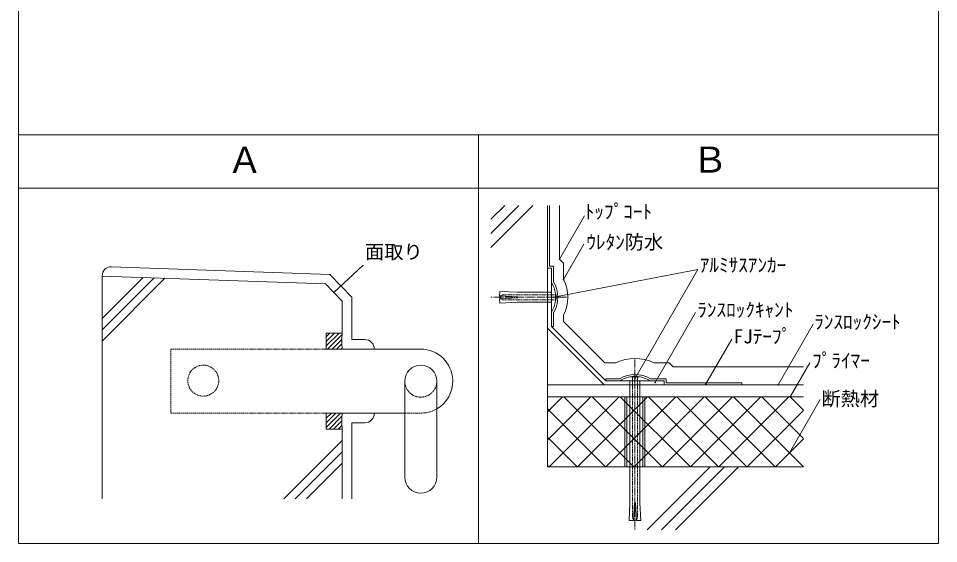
# Model space of a CAD drawing. Units: millimetres, scale not verified. Extents: x -517 to 518, y -673 to 792.
# Drawn here: x -517 to 518, y -673 to -83 of the extents above; entities that cross this region are included whole.
import ezdxf
from ezdxf.enums import TextEntityAlignment as Align

# ---------------------------------------------------------------- set-up
doc = ezdxf.new("R2010")
doc.units = ezdxf.units.MM
doc.header["$PDMODE"] = 32
doc.header["$PDSIZE"] = 0.8
doc.linetypes.add('CHAIN2', pattern=[12, 9, -1, 1, -1])
doc.linetypes.add('DASHED1', pattern=[1.8, 1.2, -0.6])
doc.layers.add('0-0', color=1, linetype='Continuous', lineweight=13)
doc.styles.add('ＭＳ ゴシック', font='')
doc.styles.get('ＭＳ ゴシック').set_extended_font_data('MS Gothic')

msp = doc.modelspace()

# ---------------------------------------------------------------- linework, layer by layer
at = {"layer": '0-0', "color": 7}
for p, q in [((-516.864, 792.357), (-516.864, -673.469)), ((517.853, 792.357), (517.853, -673.469)), ((-516.864, -213.469), (517.853, -213.469)), ((0.494, -213.469), (0.494, -673.469)), ((-516.864, -273.469), (517.853, -273.469)), ((14.482, -340.421), (61.767, -293.136)), ((14.482, -324.511), (45.857, -293.136)), ((14.482, -308.601), (29.947, -293.136)), ((78.127, -586.964), (78.127, -293.136)), ((80.377, -361.324), (80.377, -293.136)), ((91.627, -353.449), (119.787, -304.675)), ((96.127, -376.334), (119.023, -336.678)), ((-129.166, -360.397), (-162.022, -391.035)), ((80.377, -361.324), (84.877, -361.324)), ((84.877, -378.955), (84.877, -361.324)), ((85.169, -396.359), (247.102, -365.29)), ((176.279, -487.959), (247.102, -365.29)), ((-422.644, -372.551), (-422.644, -623.096)), ((-422.644, -372.551), (-171.4, -381.324)), ((-422.644, -420.162), (-376.639, -374.157)), ((-422.644, -432.89), (-364.34, -374.587)), ((-422.644, -445.618), (-352.042, -375.016)), ((-171.4, -381.324), (-152.644, -400.747)), ((-152.644, -436.747), (-152.644, -400.747)), ((84.877, -429.21), (84.877, -413.829)), ((199.161, -492.172), (244.683, -413.324)), ((82.627, -429.21), (84.877, -429.21)), ((337.368, -494.714), (376.737, -426.525)), ((256.29, -493.677), (285.203, -443.597)), ((-64.396, -454.747), (-152.644, -454.747)), ((350.868, -508.214), (372.933, -469.996)), ((-82.396, -490.747), (-82.396, -598.747)), ((-46.396, -490.747), (-46.396, -598.747)), ((143.631, -487.964), (159.012, -487.964)), ((143.631, -490.214), (143.631, -487.964)), ((193.886, -487.964), (211.517, -487.964)), ((211.517, -492.464), (211.517, -487.964)), ((211.517, -492.464), (296.631, -492.464)), ((296.631, -492.464), (296.631, -494.714)), ((350.244, -571.229), (384.834, -511.319)), ((-82.396, -526.747), (-152.644, -526.747)), ((-152.644, -623.096), (-152.644, -544.747)), ((-218.283, -623.096), (-152.644, -557.456)), ((-205.555, -623.096), (-152.644, -570.184)), ((-192.828, -623.096), (-152.644, -582.912)), ((78.127, -586.964), (365.979, -586.964)), ((190.202, -657.907), (261.146, -586.964)), ((206.112, -657.907), (277.056, -586.964)), ((222.022, -657.907), (292.966, -586.964)), ((-516.864, -673.469), (517.853, -673.469))]:
    msp.add_line(p, q, dxfattribs=at)
at = {"layer": '0-0', "color": 4}
for p, q in [((91.627, -293.136), (91.627, -353.449)), ((-412.295, -362.106), (-166.662, -370.683)), ((96.127, -357.949), (91.627, -353.449)), ((96.127, -376.334), (96.127, -357.949)), ((-422.644, -372.099), (-422.644, -372.551)), ((-166.662, -370.683), (-141.844, -396.383)), ((-141.844, -443.947), (-141.844, -396.383)), ((96.127, -423.618), (96.127, -416.45)), ((96.127, -423.618), (142.473, -469.964)), ((-127.444, -443.947), (-141.844, -443.947)), ((142.473, -469.964), (154.944, -469.964)), ((197.953, -469.964), (214.892, -469.964)), ((214.892, -469.964), (219.392, -474.464)), ((219.392, -474.464), (365.979, -474.464)), ((-141.844, -537.547), (-141.844, -623.096)), ((-127.444, -537.547), (-141.844, -537.547))]:
    msp.add_line(p, q, dxfattribs=at)
at = {"layer": '0-0', "color": 134}
for p, q in [((78.127, -363.574), (82.627, -363.574)), ((78.127, -363.574), (78.127, -431.074)), ((82.627, -363.574), (82.627, -429.21)), ((78.127, -431.074), (141.767, -494.714)), ((82.627, -429.21), (143.631, -490.214)), ((141.767, -494.714), (209.267, -494.714)), ((143.631, -490.214), (209.267, -490.214)), ((209.267, -494.714), (209.267, -490.214))]:
    msp.add_line(p, q, dxfattribs=at)
at = {"layer": '0-0'}
for p, q in [((82.627, -390.767), (82.627, -379.517)), ((24.212, -394.773), (24.477, -389.724)), ((44.377, -390.767), (24.477, -389.724)), ((44.377, -390.767), (82.627, -390.767)), ((87.127, -392.286), (87.127, -400.498)), ((24.127, -396.392), (25.67, -394.849)), ((24.127, -396.392), (25.67, -397.935)), ((44.377, -395.83), (24.212, -394.773)), ((44.377, -396.955), (24.212, -398.011)), ((24.477, -403.06), (24.212, -398.011)), ((44.377, -402.017), (24.477, -403.06)), ((44.377, -396.955), (44.377, -395.83)), ((44.377, -402.017), (82.627, -402.017)), ((82.627, -402.017), (82.627, -413.267)), ((172.343, -485.714), (180.555, -485.714)), ((193.324, -490.214), (159.574, -490.214)), ((170.824, -627.464), (170.824, -490.214)), ((170.824, -490.275), (170.824, -490.214)), ((182.074, -627.464), (182.074, -490.214)), ((165.199, -508.214), (187.699, -508.214)), ((165.199, -586.964), (165.199, -508.214)), ((167.449, -586.964), (167.449, -508.214)), ((185.449, -508.214), (185.449, -586.964)), ((187.699, -508.214), (187.699, -586.964)), ((187.699, -586.964), (165.199, -586.964)), ((170.824, -627.464), (169.781, -647.364)), ((175.886, -627.464), (174.829, -647.629)), ((177.011, -627.464), (175.886, -627.464)), ((177.011, -627.464), (178.068, -647.629)), ((182.074, -627.464), (183.117, -647.364)), ((174.829, -647.629), (169.781, -647.364)), ((176.449, -647.714), (174.906, -646.171)), ((176.449, -647.714), (177.992, -646.171)), ((183.117, -647.364), (178.068, -647.629))]:
    msp.add_line(p, q, dxfattribs=at)
at = {"layer": '0-0', "linetype": 'CHAIN2'}
for p, q in [((99.48, -396.392), (14.482, -396.392)), ((176.449, -466.465), (176.449, -657.907))]:
    msp.add_line(p, q, dxfattribs=at)
at = {"layer": '0-0', "linetype": 'DASHED1'}
for p, q in [((25.67, -394.849), (26.94, -393.58)), ((25.67, -397.935), (26.94, -399.205)), ((87.127, -393.58), (26.94, -393.58)), ((87.127, -399.205), (26.94, -399.205)), ((173.636, -485.714), (173.636, -644.901)), ((179.261, -485.714), (179.261, -644.901)), ((174.906, -646.171), (173.636, -644.901)), ((177.992, -646.171), (179.261, -644.901))]:
    msp.add_line(p, q, dxfattribs=at)
at = {"layer": '0-0', "color": 2}
for p, q in [((-170.644, -451.082), (-156.308, -436.747)), ((-170.644, -445.991), (-161.399, -436.747)), ((-170.644, -440.9), (-166.49, -436.747)), ((-170.644, -451.082), (-156.308, -436.747)), ((-170.644, -445.991), (-161.399, -436.747)), ((-170.644, -440.9), (-166.49, -436.747)), ((-169.217, -454.747), (-152.858, -438.387)), ((-169.217, -454.747), (-152.858, -438.387)), ((-164.126, -454.747), (-153.253, -443.874)), ((-164.126, -454.747), (-153.253, -443.874)), ((-159.034, -454.747), (-153.203, -448.915)), ((-159.034, -454.747), (-153.203, -448.915)), ((-153.943, -454.747), (-152.798, -453.601)), ((-153.943, -454.747), (-152.798, -453.601)), ((-170.644, -542.723), (-154.667, -526.747)), ((-170.644, -537.632), (-159.758, -526.747)), ((-170.644, -532.541), (-164.849, -526.747)), ((-170.644, -527.45), (-169.94, -526.747)), ((-167.576, -544.747), (-153.043, -530.213)), ((-162.485, -544.747), (-153.28, -535.542)), ((-157.393, -544.747), (-153.108, -540.461))]:
    msp.add_line(p, q, dxfattribs=at)
at = {"layer": '0-0', "color": 7, "linetype": 'DASHED1'}
for p, q in [((-345.577, -454.747), (-345.577, -526.747)), ((-345.577, -454.747), (-345.577, -526.747)), ((-152.644, -454.747), (-345.577, -454.747)), ((-152.644, -526.747), (-345.577, -526.747)), ((-82.396, -526.747), (-64.396, -526.747))]:
    msp.add_line(p, q, dxfattribs=at)
at = {"layer": '0-0', "color": 3}
msp.add_line((78.127, -494.714), (365.979, -494.714), dxfattribs=at)
at = {"layer": '0-0', "color": 6}
for p, q in [((365.979, -508.214), (78.127, -508.214)), ((78.127, -508.214), (78.127, -586.964)), ((78.127, -556.968), (126.882, -508.214)), ((78.127, -525.149), (95.062, -508.214)), ((79.952, -586.964), (158.702, -508.214)), ((96.31, -508.214), (175.06, -586.964)), ((111.772, -586.964), (190.522, -508.214)), ((128.13, -508.214), (206.88, -586.964)), ((143.591, -586.964), (222.341, -508.214)), ((159.95, -508.214), (238.7, -586.964)), ((175.411, -586.964), (254.161, -508.214)), ((191.769, -508.214), (270.519, -586.964)), ((207.231, -586.964), (285.981, -508.214)), ((223.589, -508.214), (302.339, -586.964)), ((239.051, -586.964), (317.801, -508.214)), ((255.409, -508.214), (334.159, -586.964)), ((270.871, -586.964), (349.621, -508.214)), ((287.229, -508.214), (365.979, -586.964)), ((319.049, -508.214), (365.979, -555.144)), ((350.868, -508.214), (365.979, -523.324)), ((78.127, -521.851), (143.24, -586.964)), ((302.69, -586.964), (365.979, -523.675)), ((78.127, -553.67), (111.42, -586.964)), ((334.51, -586.964), (365.979, -555.495)), ((78.127, -585.49), (79.6, -586.964)), ((78.127, -586.964), (365.979, -586.964))]:
    msp.add_line(p, q, dxfattribs=at)
at = {"layer": '0-0', "color": 7}
for points in [[(-152.644, -454.747), (-170.644, -454.747), (-170.644, -436.747), (-152.644, -436.747)], [(-152.644, -526.747), (-170.644, -526.747), (-170.644, -544.747), (-152.644, -544.747)]]:
    msp.add_lwpolyline(points, dxfattribs=at)
at = {"layer": '0-0', "color": 7, "linetype": 'DASHED1'}
msp.add_circle((-308.987, -490.156), 17.41, dxfattribs=at)
at = {"layer": '0-0', "color": 4}
for centre, radius, start, end in [((-412.644, -372.099), 10, 88, 180), ((-127.444, -454.747), 10.8, 0, 90), ((-127.444, -526.747), 10.8, 270, 0)]:
    msp.add_arc(centre, radius, start, end, dxfattribs=at)
at = {"layer": '0-0', "color": 7}
for centre, radius, start, end in [((-64.396, -490.747), 36, 1.87946, 90), ((-64.396, -490.747), 18, 0, 180), ((-64.396, -490.747), 36, 300, 1.87946), ((-64.396, -598.747), 18, 180, 0)]:
    msp.add_arc(centre, radius, start, end, dxfattribs=at)
at = {"layer": '0-0', "color": 7, "linetype": 'DASHED1'}
for centre, radius, start, end in [((-64.396, -490.747), 18, 180, 1.87946), ((-64.396, -490.156), 36.512, 270, 299.53681)]:
    msp.add_arc(centre, radius, start, end, dxfattribs=at)
at = {"layer": '0-0'}
for centre, major_axis, ratio, start_param, end_param in [((24.127, -396.392), (-63.272, 0), 0.7, 3.23442854, 3.53247602), ((82.627, -379.517), (0, 16.696), 0.5, 3.71090584, 3.76576118), ((87.127, -396.392), (0, 4.5), 0.125, 3.88027527, 5.54450269), ((24.127, -396.392), (-63.272, 0), 0.7, 2.75070929, 3.04875677), ((82.627, -413.267), (0, 16.696), 0.5, 5.65901678, 5.71387212), ((176.449, -548.714), (0, -63.272), 0.7, 3.23442854, 3.53247602), ((176.449, -485.714), (-4.5, 0), 0.125, 3.88027527, 5.54450269), ((159.574, -490.214), (-16.696, 0), 0.5, 3.71090584, 3.76576118), ((193.324, -490.214), (-16.696, 0), 0.5, 5.65901678, 5.71387212), ((176.449, -548.714), (0, -63.272), 0.7, 2.75793057, 3.04875677), ((176.449, -548.714), (0, -63.272), 0.7, 2.75070929, 2.75793057)]:
    msp.add_ellipse(centre, major_axis=major_axis, ratio=ratio, start_param=start_param, end_param=end_param, dxfattribs=at)
at = {"layer": '0-0', "color": 7}
for centre, major_axis in [((24.127, -396.392), (-65.522, 0)), ((176.449, -548.714), (0, -65.522))]:
    msp.add_ellipse(centre, major_axis=major_axis, ratio=0.710302, start_param=2.75756449, end_param=3.52562082, dxfattribs=at)
at = {"layer": '0-0', "color": 4}
for centre, major_axis, ratio, start_param, end_param in [((24.127, -396.392), (-76.772, 0), 0.752753, 2.7871391, 3.49604621), ((176.449, -548.714), (0, -83.522), 0.772735, 2.80190909, 3.48127621)]:
    msp.add_ellipse(centre, major_axis=major_axis, ratio=ratio, start_param=start_param, end_param=end_param, dxfattribs=at)
at = {"layer": '0-0', "color": 2}
for centre in [(-137.055, -445.747), (-137.055, -535.747)]:
    msp.add_ellipse(centre, major_axis=(0, 32.45), ratio=0.5, start_param=1.28976143, end_param=1.85183123, dxfattribs=at)
at = {"layer": '0-0', "color": 7}
for p in [(91.627, -353.449), (96.127, -376.334), (-162.022, -391.035), (85.169, -396.359), (176.279, -487.959), (199.161, -492.172), (256.29, -493.677), (337.368, -494.714), (350.868, -508.214), (350.244, -571.229)]:
    msp.add_point(p, dxfattribs=at)

# ---------------------------------------------------------------- texts
at = {"layer": '0-0', "color": 7, "style": 'ＭＳ ゴシック'}
for s, height, p in [('Ａ', 29.33, (-282.268, -265.32)), ('Ｂ', 29.33, (240.689, -264.973)), ('ﾄｯﾌﾟｺｰﾄ', 15.85, (120.024, -312.63)), ('ｳﾚﾀﾝ防水', 15.85, (121.784, -346.96)), ('面取り', 15.85, (-127.139, -357.94)), ('ｱﾙﾐｻｽｱﾝｶｰ', 15.85, (249.272, -372.734)), ('ﾗﾝｽﾛｯｸｷｬﾝﾄ', 15.85, (246.517, -423.178)), ('ﾗﾝｽﾛｯｸｼｰﾄ', 15.85, (377.973, -436.697)), ('FJﾃｰﾌﾟ', 15.85, (287.342, -452.98)), ('ﾌﾟﾗｲﾏｰ', 15.85, (375.606, -480.248)), ('断熱材', 15.85, (386.135, -523.207))]:
    msp.add_text(s, height=height, dxfattribs=at).set_placement(p, align=Align.BOTTOM_LEFT)

doc.saveas('drawing.dxf')
